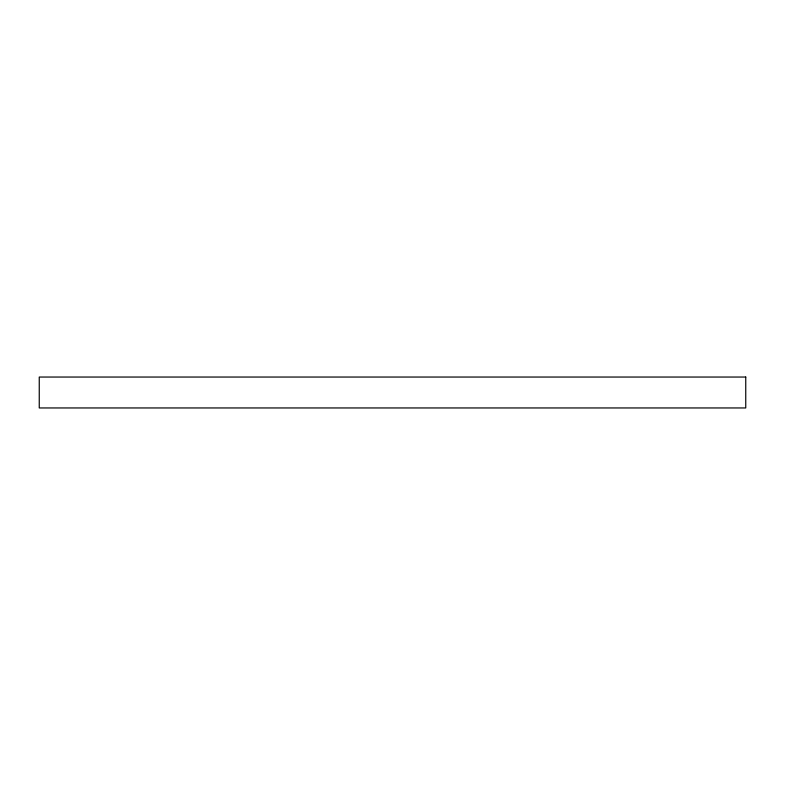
<?xml version="1.0" encoding="UTF-8"?>
<svg xmlns="http://www.w3.org/2000/svg" width="785" height="785" viewBox="0 0 785 785"><rect width="100%" height="100%" fill="white"/><g stroke="black" fill="none" stroke-linecap="round" stroke-linejoin="round"><path stroke-width="1.18" d="M745.75 377.045L39.25 377.045L39.25 407.955L745.75 407.955L745.75 377.045"/></g></svg>
